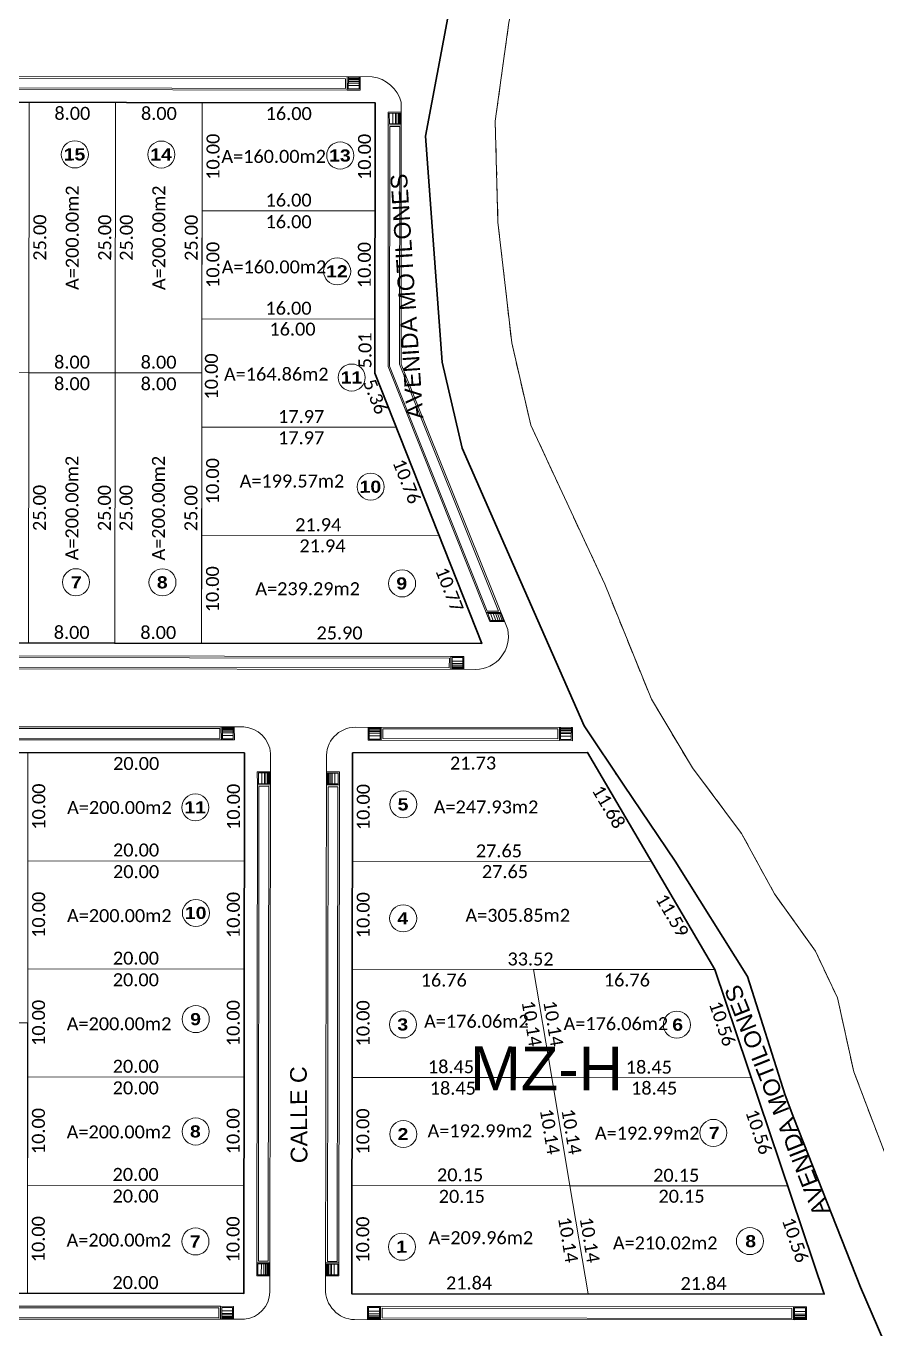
# Model space of a CAD drawing. Header units: inches. Extents: x 0 to 280406, y 0 to 9336832.
# Drawn here: x 279771.1 to 279849.7, y 9336300.8 to 9336421.3 of the extents above; entities that cross this region are included whole.
import ezdxf
from ezdxf.enums import TextEntityAlignment as Align

# ---------------------------------------------------------------- set-up
doc = ezdxf.new("R2010")
doc.units = ezdxf.units.IN
doc.header["$MEASUREMENT"] = 0
doc.linetypes.add('ACAD_ISO04W100', pattern=[30, 24, -3, 0, -3])
doc.linetypes.add('DASHED2', pattern=[0.375, 0.25, -0.125])
for name, color, linetype in [('CENTRO', 6, 'Continuous'), ('COORD', 7, 'Continuous'), ('Cotas', 7, 'Continuous'), ('textc', 255, 'Continuous')]:
    doc.layers.add(name, color=color, linetype=linetype)
for name, color, linetype, lineweight in [('circulos', 7, 'Continuous', 15), ('corte vias', 21, 'ACAD_ISO04W100', 0), ('LOTES', 1, 'Continuous', 30), ('manzanas', 5, 'Continuous', 30), ('MANZANAS-ORIGINALES', 147, 'Continuous', 9), ('MATRIZ', 5, 'Continuous', 30), ('nombre de calles', 30, 'Continuous', 30), ('numero lote', 7, 'Continuous', 20)]:
    doc.layers.add(name, color=color, linetype=linetype, lineweight=lineweight)
doc.styles.add('Legend', font='calibri.ttf')
doc.styles.add('SAMUEL', font='')
doc.styles.get("Standard").update_dxf_attribs({"font": 'arial.ttf'})
doc.styles.add('ttt', font='swissko.ttf')
doc.styles.get('SAMUEL').set_extended_font_data('Arial Black')
doc.dimstyles.get("Standard").update_dxf_attribs({"dimtxt": 0.18, "dimasz": 0.18, "dimexe": 0.18, "dimexo": 0.0625, "dimgap": 0.09, "dimtad": 0, "dimtih": 1, "dimtoh": 1, "dimdec": 4, "dimzin": 0, "dimdsep": 46, "dimtxsty": 'Standard', "dimcen": 0.09, "dimadec": 0, "dimazin": 0, "dimtfac": 1, "dimtdec": 4, "dimtofl": 0, "dimtmove": 0, "dimatfit": 3, "dimfxl": 1, "dimtolj": 1, "dimtzin": 0, "dimarcsym": 0})

# ---------------------------------------------------------------- blocks, each defined once
blk = doc.blocks.new('ACERAAA')
at = {"layer": 'corte vias', "lineweight": 20}
for p, q in [((293748.46, 9336030.31), (293748.47, 9336029.11)), ((293749.67, 9336029.12), (293749.66, 9336030.31)), ((293824.88, 9336029.12), (293824.87, 9336030.33)), ((293826.07, 9336030.33), (293826.08, 9336029.13)), ((293748.47, 9336029.11), (293749.67, 9336029.12)), ((293826.08, 9336029.13), (293824.88, 9336029.12)), ((293745.64, 9336026.25), (293744.45, 9336026.24)), ((293745.65, 9336025.05), (293745.64, 9336026.25)), ((293828.2, 9336026.18), (293829.42, 9336026.19)), ((293828.21, 9336024.98), (293828.2, 9336026.18)), ((293744.45, 9336025.04), (293745.65, 9336025.05)), ((293829.42, 9336024.99), (293828.21, 9336024.98)), ((293744.6, 9335980.77), (293745.81, 9335980.77)), ((293745.81, 9335980.77), (293745.81, 9335979.57)), ((293829.42, 9335980.77), (293828.21, 9335980.77)), ((293828.21, 9335980.77), (293828.21, 9335979.57)), ((293745.81, 9335979.57), (293744.6, 9335979.57)), ((293828.21, 9335979.57), (293829.42, 9335979.57)), ((293748.66, 9335975.55), (293748.66, 9335976.75)), ((293748.66, 9335976.75), (293749.86, 9335976.75)), ((293749.86, 9335976.75), (293749.86, 9335975.55)), ((293826.07, 9335976.75), (293824.87, 9335976.75)), ((293824.87, 9335976.75), (293824.87, 9335975.55)), ((293826.07, 9335975.55), (293826.07, 9335976.75))]:
    blk.add_line(p, q, dxfattribs=at)
at = {"layer": 'MANZANAS-ORIGINALES'}
for p, q in [((293747.26, 9336030.31), (293826.94, 9336030.33)), ((293748.56, 9336030.32), (293748.57, 9336029.21)), ((293748.56, 9336030.29), (293749.56, 9336030.3)), ((293748.56, 9336030.21), (293749.56, 9336030.22)), ((293748.56, 9336030.13), (293749.56, 9336030.14)), ((293748.56, 9336030.05), (293749.56, 9336030.06)), ((293749.57, 9336029.22), (293749.56, 9336030.31)), ((293749.67, 9336029.12), (293749.66, 9336030.31)), ((293749.81, 9336030.17), (293824.72, 9336030.17)), ((293749.82, 9336029.27), (293749.81, 9336030.17)), ((293824.72, 9336029.27), (293824.72, 9336030.18)), ((293824.88, 9336029.12), (293824.87, 9336030.33)), ((293824.88, 9336029.12), (293824.87, 9336030.33)), ((293824.88, 9336029.12), (293824.87, 9336030.33)), ((293824.98, 9336029.22), (293824.97, 9336030.33)), ((293825.97, 9336030.31), (293824.97, 9336030.3)), ((293825.97, 9336030.23), (293824.97, 9336030.22)), ((293825.97, 9336030.15), (293824.97, 9336030.14)), ((293825.97, 9336030.07), (293824.97, 9336030.06)), ((293825.97, 9336029.93), (293824.97, 9336029.92)), ((293825.97, 9336030.33), (293825.98, 9336029.23)), ((293748.56, 9336029.91), (293749.56, 9336029.92)), ((293748.56, 9336029.77), (293749.56, 9336029.78)), ((293748.57, 9336029.53), (293749.57, 9336029.54)), ((293748.57, 9336029.21), (293749.57, 9336029.22)), ((293749.67, 9336029.12), (293824.88, 9336029.12)), ((293749.82, 9336029.27), (293824.72, 9336029.27)), ((293825.97, 9336029.79), (293824.97, 9336029.78)), ((293825.98, 9336029.55), (293824.98, 9336029.54)), ((293825.98, 9336029.23), (293824.98, 9336029.22)), ((293829.42, 9335978.06), (293829.42, 9336027.87)), ((293744.6, 9335978.37), (293744.44, 9336027.23)), ((293745.54, 9336026.15), (293744.45, 9336026.14)), ((293744.45, 9336025.14), (293745.55, 9336025.15)), ((293744.47, 9336025.14), (293744.46, 9336026.14)), ((293744.55, 9336025.14), (293744.54, 9336026.14)), ((293744.63, 9336025.14), (293744.62, 9336026.14)), ((293744.71, 9336025.14), (293744.7, 9336026.14)), ((293744.85, 9336025.14), (293744.84, 9336026.14)), ((293744.99, 9336025.15), (293744.98, 9336026.15)), ((293745.23, 9336025.15), (293745.22, 9336026.15)), ((293745.55, 9336025.15), (293745.54, 9336026.15)), ((293828.3, 9336026.08), (293829.42, 9336026.09)), ((293828.3, 9336025.08), (293828.3, 9336026.08)), ((293828.62, 9336025.08), (293828.62, 9336026.08)), ((293828.86, 9336025.08), (293828.86, 9336026.08)), ((293829, 9336025.08), (293829, 9336026.08)), ((293829.14, 9336025.08), (293829.14, 9336026.08)), ((293829.22, 9336025.08), (293829.22, 9336026.08)), ((293829.3, 9336025.09), (293829.3, 9336026.09)), ((293829.38, 9336025.09), (293829.38, 9336026.09)), ((293745.65, 9336025.05), (293744.45, 9336025.04)), ((293745.5, 9336024.9), (293744.6, 9336024.89)), ((293744.74, 9335980.92), (293744.6, 9336024.89)), ((293745.5, 9336024.9), (293745.65, 9335980.92)), ((293745.65, 9336025.05), (293745.81, 9335980.77)), ((293828.21, 9336024.98), (293829.42, 9336024.99)), ((293828.21, 9335980.77), (293828.21, 9336024.98)), ((293828.23, 9336024.98), (293829.42, 9336024.99)), ((293829.42, 9336025.09), (293828.3, 9336025.08)), ((293828.36, 9336024.83), (293829.26, 9336024.84)), ((293828.36, 9335980.92), (293828.36, 9336024.83)), ((293829.26, 9335980.92), (293829.26, 9336024.84)), ((293745.81, 9335980.77), (293744.59, 9335980.77)), ((293744.59, 9335980.67), (293745.71, 9335980.67)), ((293744.63, 9335980.67), (293744.63, 9335979.67)), ((293744.71, 9335980.67), (293744.71, 9335979.67)), ((293745.65, 9335980.92), (293744.74, 9335980.92)), ((293744.79, 9335980.67), (293744.79, 9335979.67)), ((293744.87, 9335980.67), (293744.87, 9335979.67)), ((293745.01, 9335980.67), (293745.01, 9335979.67)), ((293745.15, 9335980.67), (293745.15, 9335979.67)), ((293745.39, 9335980.67), (293745.39, 9335979.67)), ((293745.71, 9335980.67), (293745.71, 9335979.67)), ((293828.21, 9335980.77), (293829.42, 9335980.77)), ((293828.23, 9335980.77), (293829.42, 9335980.77)), ((293829.42, 9335980.67), (293828.31, 9335980.67)), ((293828.31, 9335980.67), (293828.31, 9335979.67)), ((293828.36, 9335980.92), (293829.26, 9335980.92)), ((293828.63, 9335980.67), (293828.63, 9335979.67)), ((293828.87, 9335980.67), (293828.87, 9335979.67)), ((293829.01, 9335980.67), (293829.01, 9335979.67)), ((293829.15, 9335980.67), (293829.15, 9335979.67)), ((293829.23, 9335980.67), (293829.23, 9335979.67)), ((293829.31, 9335980.67), (293829.31, 9335979.67)), ((293829.39, 9335980.67), (293829.39, 9335979.67)), ((293745.71, 9335979.67), (293744.6, 9335979.67)), ((293828.31, 9335979.67), (293829.42, 9335979.67)), ((293748.76, 9335975.55), (293748.76, 9335976.65)), ((293748.76, 9335976.65), (293749.76, 9335976.65)), ((293748.76, 9335976.33), (293749.76, 9335976.33)), ((293748.76, 9335976.09), (293749.76, 9335976.09)), ((293748.76, 9335975.95), (293749.76, 9335975.95)), ((293748.76, 9335975.81), (293749.76, 9335975.81)), ((293748.76, 9335975.73), (293749.76, 9335975.73)), ((293749.76, 9335976.65), (293749.76, 9335975.55)), ((293749.86, 9335976.75), (293824.87, 9335976.75)), ((293749.86, 9335976.75), (293749.86, 9335975.55)), ((293750.01, 9335976.6), (293824.72, 9335976.6)), ((293750.01, 9335976.6), (293750.01, 9335975.7)), ((293824.72, 9335976.6), (293824.72, 9335975.7)), ((293824.72, 9335976.6), (293824.72, 9335975.7)), ((293824.87, 9335976.75), (293824.87, 9335975.55)), ((293824.87, 9335976.75), (293824.87, 9335975.55)), ((293825.97, 9335976.65), (293824.97, 9335976.65)), ((293824.97, 9335976.65), (293824.97, 9335975.55)), ((293825.97, 9335976.33), (293824.97, 9335976.33)), ((293825.97, 9335976.09), (293824.97, 9335976.09)), ((293825.97, 9335975.95), (293824.97, 9335975.95)), ((293825.97, 9335975.81), (293824.97, 9335975.81)), ((293825.97, 9335975.73), (293824.97, 9335975.73)), ((293825.97, 9335975.55), (293825.97, 9335976.65)), ((293747.46, 9335975.55), (293827.09, 9335975.55)), ((293748.76, 9335975.65), (293749.76, 9335975.65)), ((293748.76, 9335975.57), (293749.76, 9335975.57)), ((293750.01, 9335975.7), (293824.72, 9335975.7)), ((293825.97, 9335975.65), (293824.97, 9335975.65)), ((293825.97, 9335975.57), (293824.97, 9335975.57))]:
    blk.add_line(p, q, dxfattribs=at)
for centre, radius, start, end in [((293747.46, 9336027.3), 3.02, 93.7901, 181.4016), ((293826.8, 9336027.7), 2.63, 3.6928, 86.8985), ((293747.65, 9335978.6), 3.06, 184.403, 266.3125), ((293826.82, 9335978.14), 2.6, 275.921, 358.3389)]:
    blk.add_arc(centre, radius, start, end, dxfattribs=at)
blk = doc.blocks.new('ewrrt')
at = {"layer": 'corte vias', "lineweight": 20}
for p, q in [((299360.38, 9336416.94), (299360.39, 9336415.74)), ((299361.59, 9336415.75), (299361.58, 9336416.94)), ((299448.33, 9336415.74), (299448.34, 9336416.96)), ((299449.54, 9336416.96), (299449.53, 9336415.73)), ((299360.39, 9336415.74), (299361.59, 9336415.75)), ((299449.53, 9336415.73), (299448.33, 9336415.74)), ((299452.13, 9336413.71), (299453.32, 9336413.72)), ((299452.14, 9336412.51), (299452.13, 9336413.71)), ((299452.14, 9336412.51), (299452.13, 9336413.71)), ((299357.72, 9336412.51), (299356.53, 9336412.5)), ((299357.73, 9336411.31), (299357.72, 9336412.51)), ((299453.34, 9336412.52), (299452.14, 9336412.51)), ((299356.54, 9336411.3), (299357.73, 9336411.31)), ((299461.24, 9336367.44), (299461.58, 9336366.6)), ((299462.6, 9336367.44), (299461.24, 9336367.44)), ((299356.53, 9336367.03), (299357.73, 9336367.03)), ((299357.73, 9336367.03), (299357.73, 9336365.83)), ((299461.58, 9336366.6), (299462.94, 9336366.6)), ((299357.73, 9336365.83), (299356.53, 9336365.83)), ((299360.36, 9336362.17), (299360.36, 9336363.38)), ((299360.36, 9336363.38), (299361.56, 9336363.38)), ((299361.56, 9336363.38), (299361.56, 9336362.17)), ((299459.19, 9336363.37), (299457.99, 9336363.37)), ((299457.99, 9336363.37), (299457.99, 9336362.17)), ((299459.19, 9336362.17), (299459.19, 9336363.37))]:
    blk.add_line(p, q, dxfattribs=at)
at = {"layer": 'MANZANAS-ORIGINALES'}
for p, q in [((299359.18, 9336416.94), (299450.65, 9336416.96)), ((299360.48, 9336416.94), (299360.49, 9336415.84)), ((299360.49, 9336416.88), (299361.49, 9336416.88)), ((299360.49, 9336416.79), (299361.49, 9336416.79)), ((299360.49, 9336416.68), (299361.49, 9336416.68)), ((299361.49, 9336415.84), (299361.48, 9336416.94)), ((299361.59, 9336415.75), (299361.58, 9336416.94)), ((299361.74, 9336416.8), (299448.19, 9336416.79)), ((299361.74, 9336415.89), (299361.74, 9336416.8)), ((299448.19, 9336415.89), (299448.19, 9336416.79)), ((299448.33, 9336415.74), (299448.34, 9336416.96)), ((299448.33, 9336415.74), (299448.34, 9336416.96)), ((299448.43, 9336415.84), (299448.44, 9336416.96)), ((299449.44, 9336416.87), (299448.44, 9336416.87)), ((299449.44, 9336416.78), (299448.44, 9336416.78)), ((299449.44, 9336416.68), (299448.44, 9336416.68)), ((299449.44, 9336416.96), (299449.43, 9336415.84)), ((299360.49, 9336416.54), (299361.49, 9336416.54)), ((299360.49, 9336416.39), (299361.49, 9336416.39)), ((299360.49, 9336416.16), (299361.49, 9336416.16)), ((299360.49, 9336415.84), (299361.49, 9336415.84)), ((299361.59, 9336415.74), (299448.33, 9336415.74)), ((299361.74, 9336415.89), (299448.19, 9336415.89)), ((299449.44, 9336416.39), (299448.43, 9336416.39)), ((299449.43, 9336416.16), (299448.43, 9336416.16)), ((299449.43, 9336415.84), (299448.43, 9336415.84)), ((299449.44, 9336416.54), (299448.44, 9336416.54)), ((299453.34, 9336390.41), (299453.32, 9336414.62)), ((299356.52, 9336365), (299356.53, 9336414.07)), ((299452.23, 9336413.61), (299453.32, 9336413.62)), ((299452.24, 9336412.61), (299452.23, 9336413.61)), ((299452.56, 9336412.61), (299452.55, 9336413.61)), ((299452.8, 9336412.61), (299452.79, 9336413.61)), ((299452.94, 9336412.62), (299452.93, 9336413.62)), ((299453.08, 9336412.62), (299453.07, 9336413.62)), ((299453.16, 9336412.62), (299453.15, 9336413.62)), ((299453.24, 9336412.62), (299453.23, 9336413.62)), ((299453.32, 9336412.62), (299453.31, 9336413.62)), ((299357.62, 9336412.41), (299356.53, 9336412.4)), ((299356.55, 9336411.4), (299356.54, 9336412.4)), ((299356.63, 9336411.4), (299356.62, 9336412.4)), ((299356.71, 9336411.4), (299356.7, 9336412.4)), ((299356.79, 9336411.4), (299356.78, 9336412.4)), ((299356.93, 9336411.4), (299356.92, 9336412.4)), ((299357.07, 9336411.4), (299357.06, 9336412.4)), ((299357.31, 9336411.4), (299357.3, 9336412.4)), ((299357.63, 9336411.41), (299357.62, 9336412.41)), ((299452.14, 9336412.51), (299453.34, 9336412.52)), ((299452.14, 9336390.18), (299452.14, 9336412.51)), ((299453.33, 9336412.62), (299452.24, 9336412.61)), ((299356.53, 9336411.4), (299357.63, 9336411.41)), ((299357.73, 9336411.31), (299356.54, 9336411.3)), ((299357.59, 9336411.14), (299356.68, 9336411.13)), ((299357.73, 9336367.03), (299357.73, 9336411.31)), ((299461.24, 9336367.44), (299452.14, 9336390.18)), ((299461.33, 9336367.56), (299452.29, 9336390.21)), ((299463.24, 9336365.87), (299453.34, 9336390.41)), ((299462.38, 9336367.56), (299461.33, 9336367.56)), ((299461.39, 9336367.34), (299461.64, 9336366.7)), ((299462.64, 9336367.34), (299461.39, 9336367.34)), ((299461.63, 9336367.34), (299461.88, 9336366.7)), ((299461.88, 9336367.34), (299462.13, 9336366.7)), ((299462.1, 9336367.34), (299462.35, 9336366.7)), ((299462.28, 9336367.34), (299462.53, 9336366.7)), ((299462.46, 9336367.34), (299462.71, 9336366.7)), ((299462.59, 9336367.34), (299462.84, 9336366.7)), ((299357.73, 9336367.03), (299356.52, 9336367.03)), ((299356.52, 9336366.93), (299357.63, 9336366.93)), ((299356.55, 9336366.93), (299356.55, 9336365.93)), ((299356.63, 9336366.93), (299356.63, 9336365.93)), ((299356.71, 9336366.93), (299356.71, 9336365.93)), ((299356.79, 9336366.93), (299356.79, 9336365.93)), ((299356.93, 9336366.93), (299356.93, 9336365.93)), ((299357.07, 9336366.93), (299357.07, 9336365.93)), ((299357.31, 9336366.93), (299357.31, 9336365.93)), ((299357.63, 9336366.93), (299357.63, 9336365.93)), ((299461.64, 9336366.7), (299462.9, 9336366.7)), ((299357.63, 9336365.93), (299356.52, 9336365.93)), ((299360.46, 9336362.17), (299360.46, 9336363.28)), ((299360.46, 9336363.28), (299361.46, 9336363.28)), ((299360.46, 9336362.96), (299361.46, 9336362.96)), ((299360.46, 9336362.72), (299361.46, 9336362.72)), ((299360.46, 9336362.58), (299361.46, 9336362.58)), ((299361.46, 9336363.28), (299361.46, 9336362.17)), ((299361.56, 9336363.38), (299361.56, 9336362.18)), ((299361.56, 9336363.38), (299361.56, 9336362.18)), ((299361.56, 9336363.38), (299457.99, 9336363.37)), ((299457.84, 9336363.22), (299457.84, 9336362.32)), ((299457.99, 9336363.37), (299457.99, 9336362.17)), ((299457.99, 9336363.37), (299457.99, 9336362.17)), ((299459.09, 9336363.27), (299458.09, 9336363.27)), ((299458.09, 9336363.27), (299458.09, 9336362.17)), ((299459.09, 9336362.95), (299458.09, 9336362.95)), ((299459.09, 9336362.71), (299458.09, 9336362.71)), ((299459.09, 9336362.57), (299458.09, 9336362.57)), ((299459.09, 9336362.17), (299459.09, 9336363.27)), ((299460.3, 9336362.17), (299359.19, 9336362.17)), ((299360.46, 9336362.44), (299361.46, 9336362.44)), ((299360.46, 9336362.36), (299361.46, 9336362.36)), ((299360.46, 9336362.28), (299361.46, 9336362.28)), ((299360.46, 9336362.2), (299361.46, 9336362.2)), ((299459.09, 9336362.43), (299458.09, 9336362.43)), ((299459.09, 9336362.35), (299458.09, 9336362.35)), ((299459.09, 9336362.27), (299458.09, 9336362.27)), ((299459.09, 9336362.19), (299458.09, 9336362.19))]:
    blk.add_line(p, q, dxfattribs=at)
blk.add_lwpolyline([(299462.38, 9336367.56), (299453.19, 9336390.39), (299453.19, 9336412.36), (299452.29, 9336412.36), (299452.29, 9336390.21)], dxfattribs=at)
for points in [[(299357.59, 9336411.13), (299357.59, 9336367.21), (299356.68, 9336367.21), (299356.68, 9336411.13)], [(299457.84, 9336362.32), (299361.72, 9336362.33), (299361.72, 9336363.22), (299457.84, 9336363.22)]]:
    blk.add_lwpolyline(points, close=True, dxfattribs=at)
for centre, radius, start, end in [((299359.24, 9336414.23), 2.72, 91.217, 183.2932), ((299450.21, 9336413.77), 3.23, 15.3942, 82.0565), ((299359.24, 9336364.9), 2.73, 177.9362, 268.9658), ((299460.22, 9336365.25), 3.08, 271.5089, 11.6581)]:
    blk.add_arc(centre, radius, start, end, dxfattribs=at)
blk = doc.blocks.new('*D18')
at = {"layer": 'COORD', "color": 0, "lineweight": -2, "transparency": 16777216}
blk.add_line((279900, 9336616.04), (279900, 9336600.44), dxfattribs=at)
at = {"layer": 'Defpoints', "color": 0, "transparency": 16777216}
for p in [(279900, 9336616.1), (279900, 9336615.1), (0, 0)]:
    blk.add_point(p, dxfattribs=at)
at = {"layer": 'COORD', "color": 0, "lineweight": 0, "transparency": 16777216, "insert": (279897.47, 9336607.27), "char_height": 3, "attachment_point": 5, "rotation": 90}
blk.add_mtext('\\A1;279900', dxfattribs=at)
blk = doc.blocks.new('*D24')
at = {"layer": 'COORD', "color": 0, "lineweight": -2, "transparency": 16777216}
blk.add_line((279995.36, 9336300), (279977.48, 9336300), dxfattribs=at)
at = {"layer": 'Defpoints', "color": 0, "transparency": 16777216}
for p in [(279994.42, 9336300), (279995.42, 9336300), (0, 0)]:
    blk.add_point(p, dxfattribs=at)
at = {"layer": 'COORD', "color": 0, "lineweight": 0, "transparency": 16777216, "insert": (279985.45, 9336302.53), "char_height": 3, "attachment_point": 5}
blk.add_mtext('\\A1;9336300', dxfattribs=at)
blk = doc.blocks.new('*D26')
at = {"layer": 'COORD', "color": 0, "lineweight": -2, "transparency": 16777216}
blk.add_line((279995.36, 9336450), (279977.48, 9336450), dxfattribs=at)
at = {"layer": 'Defpoints', "color": 0, "transparency": 16777216}
for p in [(279994.42, 9336450), (279995.42, 9336450), (0, 0)]:
    blk.add_point(p, dxfattribs=at)
at = {"layer": 'COORD', "color": 0, "lineweight": 0, "transparency": 16777216, "insert": (279985.45, 9336452.53), "char_height": 3, "attachment_point": 5}
blk.add_mtext('\\A1;9336450', dxfattribs=at)
blk = doc.blocks.new('*D28')
at = {"layer": 'COORD', "color": 0, "lineweight": -2, "transparency": 16777216}
blk.add_line((279995.36, 9336600), (279977.48, 9336600), dxfattribs=at)
at = {"layer": 'Defpoints', "color": 0, "transparency": 16777216}
for p in [(279994.42, 9336600), (279995.42, 9336600), (0, 0)]:
    blk.add_point(p, dxfattribs=at)
at = {"layer": 'COORD', "color": 0, "lineweight": 0, "transparency": 16777216, "insert": (279985.45, 9336602.53), "char_height": 3, "attachment_point": 5}
blk.add_mtext('\\A1;9336600', dxfattribs=at)

msp = doc.modelspace()

# ---------------------------------------------------------------- linework, layer by layer
at = {"layer": 'CENTRO', "color": 0, "lineweight": 5}
msp.add_lwpolyline([(280296.38, 9336613.71), (279821.27, 9336485.04), (279821.76, 9336469.54), (279822.26, 9336455.1), (279822.02, 9336448.01), (279821, 9336441.66), (279818.22, 9336432.54), (279815.68, 9336421.64), (279814.42, 9336412.52), (279814.67, 9336403.17), (279815.94, 9336392.01), (279817.71, 9336384.4), (279824.54, 9336369.71), (279828.85, 9336359.06), (279832.65, 9336352.73), (279837.19, 9336346.65), (279840.23, 9336341.07), (279844.03, 9336335.75), (279846.06, 9336331.44), (279847.57, 9336324.6), (279850.86, 9336315.98)], dxfattribs=at)
at = {"layer": 'CENTRO', "color": 0, "linetype": 'DASHED2', "lineweight": 5, "ltscale": 5}
msp.add_lwpolyline([(280296.38, 9336613.71), (279821.27, 9336485.04), (279821.76, 9336469.54), (279822.26, 9336455.1), (279822.02, 9336448.01), (279821, 9336441.66), (279818.22, 9336432.54), (279815.68, 9336421.64), (279814.42, 9336412.52), (279814.67, 9336403.17), (279815.94, 9336392.01), (279817.71, 9336384.4), (279824.54, 9336369.71), (279828.85, 9336359.06), (279832.65, 9336352.73), (279837.19, 9336346.65), (279840.23, 9336341.07), (279844.03, 9336335.75), (279846.06, 9336331.44), (279847.57, 9336324.6), (279850.86, 9336315.98)], dxfattribs=at)
at = {"layer": 'circulos', "color": 250}
for centre in [(279775.56, 9336409.44), (279783.56, 9336409.43), (279800.09, 9336409.34), (279799.81, 9336398.63), (279801.15, 9336388.81), (279802.91, 9336378.71), (279775.66, 9336369.88), (279783.66, 9336369.87), (279805.81, 9336369.77), (279805.92, 9336349.34), (279786.7, 9336349.06), (279786.75, 9336339.29), (279805.91, 9336338.8), (279786.74, 9336329.48), (279805.9, 9336328.99), (279831.21, 9336328.96), (279786.73, 9336319.09), (279805.92, 9336318.85), (279834.58, 9336318.96), (279786.71, 9336308.92), (279805.8, 9336308.43), (279837.96, 9336308.95)]:
    msp.add_circle(centre, 1.25, dxfattribs=at)
at = {"layer": 'corte vias', "lineweight": 20}
for p, q in [((279802.67, 9336356.47), (279802.68, 9336355.27)), ((279803.88, 9336355.27), (279803.87, 9336356.47)), ((279820.35, 9336355.24), (279820.36, 9336356.45)), ((279821.56, 9336356.45), (279821.55, 9336355.23)), ((279802.68, 9336355.27), (279803.88, 9336355.27)), ((279821.55, 9336355.23), (279820.35, 9336355.24)), ((279800.01, 9336352.34), (279798.82, 9336352.34)), ((279800.01, 9336351.14), (279800.01, 9336352.34)), ((279798.82, 9336351.14), (279800.01, 9336351.14)), ((279798.76, 9336306.93), (279799.96, 9336306.93)), ((279799.96, 9336306.93), (279799.96, 9336305.73)), ((279799.96, 9336305.73), (279798.75, 9336305.73)), ((279802.62, 9336301.7), (279802.62, 9336302.91)), ((279802.62, 9336302.91), (279803.82, 9336302.9)), ((279803.82, 9336302.9), (279803.82, 9336301.7)), ((279843.19, 9336302.87), (279841.99, 9336302.87)), ((279841.99, 9336302.87), (279841.99, 9336301.66)), ((279843.19, 9336301.66), (279843.19, 9336302.87))]:
    msp.add_line(p, q, dxfattribs=at)
at = {"layer": 'LOTES', "lineweight": 13, "flags": 128}
for points in [[(279763.33, 9336414.26), (279771.33, 9336414.25), (279771.3, 9336389.25), (279763.3, 9336389.26)], [(279771.33, 9336414.25), (279779.33, 9336414.24), (279779.3, 9336389.24), (279771.3, 9336389.25)], [(279779.33, 9336414.24), (279787.33, 9336414.23), (279787.3, 9336389.23), (279779.3, 9336389.24)], [(279787.33, 9336414.23), (279803.33, 9336414.21), (279803.32, 9336404.21), (279787.32, 9336404.23)], [(279787.32, 9336404.23), (279803.32, 9336404.21), (279803.31, 9336394.21), (279787.31, 9336394.23)], [(279787.31, 9336394.23), (279803.31, 9336394.21), (279803.3, 9336389.2), (279805.27, 9336384.22), (279787.3, 9336384.23)], [(279763.3, 9336389.26), (279771.3, 9336389.25), (279771.27, 9336364.25), (279763.27, 9336364.26)], [(279771.3, 9336389.25), (279779.3, 9336389.24), (279779.27, 9336364.24), (279771.27, 9336364.25)], [(279779.3, 9336389.24), (279787.3, 9336389.23), (279787.27, 9336364.23), (279779.27, 9336364.24)], [(279787.3, 9336384.23), (279805.27, 9336384.22), (279809.22, 9336374.21), (279787.29, 9336374.23)], [(279809.22, 9336374.21), (279787.29, 9336374.23), (279787.27, 9336364.23), (279813.17, 9336364.2)], [(279763.23, 9336354.14), (279771.23, 9336354.13), (279771.2, 9336329.13), (279763.2, 9336329.14)], [(279771.23, 9336354.13), (279791.23, 9336354.1), (279791.22, 9336344.1), (279771.22, 9336344.13)], [(279828.86, 9336344.07), (279822.96, 9336354.15), (279801.23, 9336354.09), (279801.21, 9336344.09)], [(279771.22, 9336344.13), (279791.22, 9336344.1), (279791.21, 9336334.1), (279771.21, 9336334.13)], [(279801.21, 9336344.09), (279801.2, 9336334.09), (279834.72, 9336334.07), (279828.86, 9336344.07)], [(279771.21, 9336334.13), (279791.21, 9336334.1), (279791.19, 9336324.1), (279771.19, 9336324.13)], [(279801.2, 9336334.09), (279817.96, 9336334.08), (279819.64, 9336324.08), (279801.19, 9336324.09)], [(279817.96, 9336334.08), (279834.72, 9336334.07), (279838.09, 9336324.06), (279819.64, 9336324.08)], [(279763.2, 9336329.14), (279771.2, 9336329.13), (279771.17, 9336304.13), (279763.17, 9336304.14)], [(279771.19, 9336324.13), (279791.19, 9336324.1), (279791.18, 9336314.1), (279771.18, 9336314.13)], [(279801.19, 9336324.09), (279819.64, 9336324.08), (279821.32, 9336314.08), (279801.18, 9336314.09)], [(279819.64, 9336324.08), (279838.09, 9336324.06), (279841.47, 9336314.06), (279821.32, 9336314.08)], [(279771.18, 9336314.13), (279791.18, 9336314.1), (279791.17, 9336304.1), (279771.17, 9336304.13)], [(279801.18, 9336314.09), (279821.32, 9336314.08), (279823, 9336304.07), (279801.16, 9336304.09)], [(279821.32, 9336314.08), (279841.47, 9336314.06), (279844.84, 9336304.05), (279823, 9336304.07)]]:
    msp.add_lwpolyline(points, close=True, dxfattribs=at)
at = {"layer": 'manzanas'}
for points in [[(279711.27, 9336364.32), (279711.33, 9336414.32), (279803.33, 9336414.21), (279803.3, 9336389.2), (279813.17, 9336364.2)], [(279711.23, 9336354.2), (279711.17, 9336304.2), (279791.17, 9336304.1), (279791.23, 9336354.1)], [(279801.23, 9336354.09), (279801.16, 9336304.09), (279844.84, 9336304.05), (279834.72, 9336334.07), (279822.96, 9336354.15)]]:
    msp.add_lwpolyline(points, close=True, dxfattribs=at)
at = {"layer": 'MANZANAS-ORIGINALES'}
for p, q in [((279801.47, 9336356.47), (279821.56, 9336356.45)), ((279802.77, 9336356.47), (279802.78, 9336355.37)), ((279803.78, 9336355.37), (279803.77, 9336356.47)), ((279803.88, 9336355.27), (279803.87, 9336356.47)), ((279820.35, 9336355.24), (279820.36, 9336356.45)), ((279820.35, 9336355.24), (279820.36, 9336356.45)), ((279820.45, 9336355.33), (279820.46, 9336356.45)), ((279821.46, 9336356.45), (279821.45, 9336355.33)), ((279802.77, 9336356.41), (279803.77, 9336356.4)), ((279802.78, 9336356.32), (279803.78, 9336356.31)), ((279802.78, 9336356.21), (279803.78, 9336356.21)), ((279802.78, 9336356.07), (279803.78, 9336356.07)), ((279802.78, 9336355.92), (279803.78, 9336355.92)), ((279802.78, 9336355.69), (279803.78, 9336355.69)), ((279802.78, 9336355.37), (279803.78, 9336355.37)), ((279803.88, 9336355.27), (279820.35, 9336355.24)), ((279804.02, 9336356.33), (279820.21, 9336356.31)), ((279804.03, 9336355.42), (279804.02, 9336356.33)), ((279804.03, 9336355.42), (279820.21, 9336355.4)), ((279820.21, 9336355.4), (279820.21, 9336356.31)), ((279821.45, 9336355.33), (279820.45, 9336355.33)), ((279821.46, 9336356.37), (279820.46, 9336356.37)), ((279821.46, 9336356.28), (279820.46, 9336356.28)), ((279821.46, 9336356.17), (279820.46, 9336356.17)), ((279821.46, 9336356.03), (279820.46, 9336356.03)), ((279821.46, 9336355.88), (279820.46, 9336355.88)), ((279821.46, 9336355.65), (279820.46, 9336355.65)), ((279798.74, 9336304.43), (279798.82, 9336353.6)), ((279799.91, 9336352.24), (279798.82, 9336352.24)), ((279798.83, 9336351.24), (279798.83, 9336352.24)), ((279798.91, 9336351.24), (279798.91, 9336352.24)), ((279798.99, 9336351.24), (279798.99, 9336352.24)), ((279799.07, 9336351.24), (279799.07, 9336352.24)), ((279799.21, 9336351.24), (279799.21, 9336352.24)), ((279799.35, 9336351.24), (279799.35, 9336352.24)), ((279799.59, 9336351.24), (279799.59, 9336352.24)), ((279799.91, 9336351.24), (279799.91, 9336352.24)), ((279825.24, 9336352.72), (279825.6, 9336352.06)), ((279798.82, 9336351.24), (279799.91, 9336351.24)), ((279800.01, 9336351.14), (279798.82, 9336351.14)), ((279798.91, 9336307.07), (279798.97, 9336350.97)), ((279799.87, 9336350.97), (279798.97, 9336350.97)), ((279799.82, 9336307.07), (279799.87, 9336350.97)), ((279799.95, 9336306.79), (279800.01, 9336351.14)), ((279799.82, 9336307.07), (279798.91, 9336307.07)), ((279799.86, 9336305.83), (279798.75, 9336305.83)), ((279799.96, 9336306.93), (279798.76, 9336306.93)), ((279798.76, 9336306.83), (279799.86, 9336306.83)), ((279798.78, 9336306.83), (279798.78, 9336305.83)), ((279798.86, 9336306.83), (279798.86, 9336305.83)), ((279798.94, 9336306.83), (279798.94, 9336305.83)), ((279799.02, 9336306.83), (279799.02, 9336305.83)), ((279799.16, 9336306.83), (279799.16, 9336305.83)), ((279799.3, 9336306.83), (279799.3, 9336305.83)), ((279799.54, 9336306.83), (279799.54, 9336305.83)), ((279799.86, 9336306.83), (279799.86, 9336305.83)), ((279802.72, 9336301.7), (279802.72, 9336302.81)), ((279802.72, 9336302.81), (279803.72, 9336302.8)), ((279802.72, 9336302.49), (279803.72, 9336302.48)), ((279802.72, 9336302.25), (279803.72, 9336302.24)), ((279803.72, 9336302.8), (279803.72, 9336301.7)), ((279803.82, 9336302.9), (279841.99, 9336302.87)), ((279803.82, 9336302.9), (279803.82, 9336301.7)), ((279803.82, 9336302.9), (279803.82, 9336301.7)), ((279803.97, 9336302.75), (279841.84, 9336302.71)), ((279803.97, 9336302.75), (279803.97, 9336301.85)), ((279841.84, 9336302.71), (279841.84, 9336301.81)), ((279841.84, 9336302.71), (279841.84, 9336301.81)), ((279841.99, 9336302.87), (279841.99, 9336301.67)), ((279841.99, 9336302.86), (279841.99, 9336301.66)), ((279843.09, 9336302.77), (279842.09, 9336302.77)), ((279842.09, 9336302.77), (279842.09, 9336301.66)), ((279843.09, 9336302.45), (279842.09, 9336302.45)), ((279843.09, 9336302.21), (279842.09, 9336302.21)), ((279843.09, 9336301.66), (279843.09, 9336302.77)), ((279801.42, 9336301.7), (279842.09, 9336301.66)), ((279802.72, 9336302.11), (279803.72, 9336302.1)), ((279802.72, 9336301.97), (279803.72, 9336301.96)), ((279802.72, 9336301.89), (279803.72, 9336301.88)), ((279802.72, 9336301.81), (279803.72, 9336301.8)), ((279802.72, 9336301.73), (279803.72, 9336301.72)), ((279803.97, 9336301.85), (279841.84, 9336301.81)), ((279843.09, 9336302.07), (279842.09, 9336302.07)), ((279843.09, 9336301.93), (279842.09, 9336301.93)), ((279843.09, 9336301.85), (279842.09, 9336301.85)), ((279843.09, 9336301.77), (279842.09, 9336301.77)), ((279843.09, 9336301.69), (279842.09, 9336301.69))]:
    msp.add_line(p, q, dxfattribs=at)
for centre, radius, start, end in [((279801.53, 9336353.76), 2.72, 91.1477, 183.2239), ((279801.47, 9336304.43), 2.73, 177.8669, 268.8966)]:
    msp.add_arc(centre, radius, start, end, dxfattribs=at)
at = {"layer": 'MATRIZ'}
msp.add_lwpolyline([(279857.3, 9336283.58), (279848.18, 9336304.68), (279842.02, 9336320.33), (279841.22, 9336322.46), (279837.74, 9336333.41), (279831.06, 9336344.08), (279826.32, 9336351.11), (279822.64, 9336356.6), (279816.11, 9336371.45), (279811.36, 9336382.28), (279809.51, 9336390.22), (279807.96, 9336411.14), (279811.8, 9336431.48)], dxfattribs=at)

# ---------------------------------------------------------------- block references
at = {"rotation": 359.9307389415724}
for name, p in [('ewrrt', (-30933.55, 368.46)), ('ACERAAA', (-25321.26, 688.18))]:
    msp.add_blockref(name, p, dxfattribs=at)

# ---------------------------------------------------------------- texts
at = {"layer": 'Cotas', "style": 'Legend'}
for s, rotation, p in [('8.00', 359.9307, (279775.33, 9336413.24)), ('8.00', 359.9307, (279783.33, 9336413.23)), ('16.00', 359.9307, (279795.33, 9336413.22)), ('10.00', 89.9307, (279788.33, 9336409.23)), ('10.00', 89.9307, (279802.33, 9336409.21)), ('A=200.00m2', 90, (279775.32, 9336401.74)), ('A=200.00m2', 90, (279783.32, 9336401.73)), ('16.00', 359.9307, (279795.32, 9336405.22)), ('25.00', 89.9307, (279772.32, 9336401.75)), ('25.00', 89.9307, (279778.32, 9336401.74)), ('25.00', 89.9307, (279780.32, 9336401.74)), ('25.00', 89.9307, (279786.32, 9336401.73)), ('16.00', 359.9307, (279795.32, 9336403.22)), ('10.00', 89.9307, (279788.32, 9336399.23)), ('10.00', 89.9307, (279802.32, 9336399.21)), ('16.00', 359.9307, (279795.31, 9336395.22)), ('16.00', 359.9307, (279795.68, 9336393.29)), ('5.01', 89.9337, (279802.38, 9336391.32)), ('8.00', 359.9307, (279775.3, 9336390.24)), ('8.00', 359.9307, (279783.3, 9336390.23)), ('10.00', 89.9307, (279788.18, 9336388.91)), ('8.00', 359.9307, (279775.3, 9336388.24)), ('8.00', 359.9307, (279783.3, 9336388.23)), ('5.36', 291.5411, (279803.35, 9336387.05)), ('17.97', 359.9581, (279796.48, 9336385.2)), ('17.97', 359.9581, (279796.48, 9336383.24)), ('A=200.00m2', 90, (279775.29, 9336376.74)), ('A=200.00m2', 90, (279783.29, 9336376.73)), ('10.00', 89.9307, (279788.29, 9336379.23)), ('10.76', 291.5406, (279806.25, 9336379.21)), ('25.00', 89.9307, (279772.29, 9336376.75)), ('25.00', 89.9307, (279778.29, 9336376.74)), ('25.00', 89.9307, (279780.29, 9336376.74)), ('25.00', 89.9307, (279786.29, 9336376.73)), ('21.94', 359.9531, (279798.06, 9336375.2)), ('21.94', 359.9531, (279798.45, 9336373.24)), ('10.00', 89.9307, (279788.28, 9336369.23)), ('10.77', 291.5403, (279810.2, 9336369.21)), ('8.00', 359.9307, (279775.27, 9336365.24)), ('8.00', 359.9307, (279783.27, 9336365.23)), ('25.90', 359.9307, (279800.03, 9336365.19)), ('20.00', 359.9307, (279781.23, 9336353.12)), ('21.73', 0.149, (279812.37, 9336353.16)), ('10.00', 89.9307, (279772.22, 9336349.13)), ('10.00', 89.9307, (279790.22, 9336349.11)), ('10.00', 89.9307, (279802.22, 9336349.09)), ('11.68', 300.3617, (279824.91, 9336349.11)), ('20.00', 359.9307, (279781.22, 9336345.12)), ('27.65', 359.9566, (279814.76, 9336345.04)), ('20.00', 359.9307, (279781.22, 9336343.12)), ('27.65', 359.9566, (279815.32, 9336343.12)), ('10.00', 89.9307, (279772.21, 9336339.13)), ('10.00', 89.9307, (279790.21, 9336339.11)), ('10.00', 89.9307, (279802.21, 9336339.09)), ('11.59', 300.3487, (279830.79, 9336339.07)), ('20.00', 359.9307, (279781.21, 9336335.12)), ('33.52', 359.9566, (279817.68, 9336335.04)), ('20.00', 359.9307, (279781.2, 9336333.12)), ('16.76', 359.9566, (279809.66, 9336333.09)), ('16.76', 359.9566, (279826.59, 9336333.1)), ('10.00', 89.9307, (279772.2, 9336329.13)), ('10.00', 89.9307, (279790.2, 9336329.11)), ('10.00', 89.9307, (279802.2, 9336329.09)), ('10.14', 279.539, (279817.8, 9336329.08)), ('10.14', 279.5401, (279819.8, 9336329.08)), ('10.56', 288.6368, (279835.41, 9336329.07)), ('20.00', 359.9307, (279781.19, 9336325.12)), ('18.45', 359.9566, (279810.33, 9336325.08)), ('18.45', 359.9566, (279828.62, 9336325.04)), ('20.00', 359.9307, (279781.19, 9336323.12)), ('18.45', 359.9566, (279810.5, 9336323.09)), ('18.45', 359.9567, (279829.11, 9336323.1)), ('10.00', 89.9307, (279772.19, 9336319.13)), ('10.00', 89.9307, (279790.19, 9336319.11)), ('10.00', 89.9307, (279802.18, 9336319.09)), ('10.14', 279.539, (279819.48, 9336319.08)), ('10.14', 279.5412, (279821.48, 9336319.08)), ('10.56', 288.6368, (279838.78, 9336319.06)), ('20.00', 359.9307, (279781.18, 9336315.12)), ('20.15', 359.9566, (279811.17, 9336315.08)), ('20.15', 359.9566, (279831.15, 9336315.04)), ('20.00', 359.9307, (279781.18, 9336313.12)), ('20.15', 359.9566, (279811.33, 9336313.09)), ('20.15', 359.9566, (279831.64, 9336313.1)), ('10.00', 89.9307, (279772.18, 9336309.13)), ('10.00', 89.9307, (279790.18, 9336309.11)), ('10.00', 89.9307, (279802.17, 9336309.09)), ('10.14', 279.5401, (279821.16, 9336309.08)), ('10.14', 279.5401, (279823.16, 9336309.07)), ('10.56', 288.6368, (279842.16, 9336309.06)), ('20.00', 359.9307, (279781.17, 9336305.12)), ('21.84', 359.9477, (279812, 9336305.08)), ('21.84', 359.9477, (279833.68, 9336305.03))]:
    msp.add_text(s, height=1.2, rotation=rotation, dxfattribs=at).set_placement(p, align=Align.MIDDLE_CENTER)
for s, p in [('A=160.00m2', (279793.94, 9336409.26)), ('A=160.00m2', (279793.97, 9336399.04)), ('A=164.86m2', (279794.18, 9336389.12)), ('A=199.57m2', (279795.63, 9336379.24)), ('A=239.29m2', (279797.08, 9336369.28)), ('A=200.00m2', (279779.68, 9336349.05)), ('A=247.93m2', (279813.57, 9336349.1)), ('A=200.00m2', (279779.67, 9336339.05)), ('A=305.85m2', (279816.5, 9336339.08)), ('A=176.06m2', (279812.68, 9336329.28)), ('A=200.00m2', (279779.65, 9336329.05)), ('A=176.06m2', (279825.57, 9336329.06)), ('A=200.00m2', (279779.64, 9336319.05)), ('A=192.99m2', (279813, 9336319.15)), ('A=192.99m2', (279828.47, 9336318.94)), ('A=200.00m2', (279779.63, 9336309.05)), ('A=209.96m2', (279813.09, 9336309.27)), ('A=210.02m2', (279830.13, 9336308.78))]:
    msp.add_text(s, height=1.2, dxfattribs=at).set_placement(p, align=Align.MIDDLE_CENTER)
at = {"layer": 'nombre de calles', "color": 0}
for s, rotation, p in [('AVENIDA MOTILONES', 93.8262, (279807.77, 9336385.04)), ('AVENIDA MOTILONES', 111.5525, (279845.34, 9336311.67)), ('CALLE C', 90.4394, (279797.06, 9336316.16))]:
    msp.add_text(s, height=1.54, rotation=rotation, dxfattribs=at).set_placement(p)
at = {"layer": 'numero lote', "color": 0, "lineweight": 9, "style": 'SAMUEL'}
for s, height, p in [('15', 1.122, (279775.53, 9336408.88)), ('14', 1.122, (279783.53, 9336408.87)), ('13', 1.122, (279800.06, 9336408.78)), ('12', 1.122, (279799.78, 9336398.07)), ('11', 1.122, (279801.13, 9336388.25)), ('10', 1.122, (279802.88, 9336378.15)), ('7', 1.12, (279775.7, 9336369.32)), ('8', 1.12, (279783.64, 9336369.31)), ('9', 1.12, (279805.78, 9336369.21)), ('11', 1.122, (279786.68, 9336348.5)), ('5', 1.12, (279805.9, 9336348.78)), ('10', 1.122, (279786.73, 9336338.74)), ('4', 1.12, (279805.88, 9336338.25)), ('9', 1.12, (279786.72, 9336328.92)), ('3', 1.12, (279805.87, 9336328.43)), ('6', 1.12, (279831.28, 9336328.41)), ('8', 1.12, (279786.7, 9336318.54)), ('2', 1.12, (279805.89, 9336318.29)), ('7', 1.12, (279834.66, 9336318.4)), ('7', 1.12, (279786.69, 9336308.36)), ('8', 1.12, (279838.03, 9336308.39)), ('1', 1.12, (279805.77, 9336307.87))]:
    msp.add_text(s, height=height, rotation=0.2127, dxfattribs=at).set_placement(p, align=Align.CENTER)
at = {"layer": 'textc', "color": 6, "lineweight": 13, "style": 'ttt'}
msp.add_text('MZ-H', height=4.054, rotation=359.9307, dxfattribs=at).set_placement((279812.07, 9336322.9))

# ---------------------------------------------------------------- dimensions: what is measured, and where the dimension line sits
at = {"layer": 'COORD', "lineweight": 0}
for feature_location, offset, dtype, picture, middle in [((279900, 9336616.1), (0, -1), 1, '*D18', (279897.47, 9336607.27)), ((279995.42, 9336600), (-1, 0), 0, '*D28', (279985.45, 9336602.53)), ((279995.42, 9336450), (-1, 0), 0, '*D26', (279985.45, 9336452.53)), ((279995.42, 9336300), (-1, 0), 0, '*D24', (279985.45, 9336302.53))]:
    dim = msp.add_ordinate_dim(feature_location=feature_location, offset=offset, dtype=dtype, origin=(0, 0), dimstyle='Standard', override={"dimtxt": 3, "dimgap": 1, "dimtad": 1, "dimdec": 0}, dxfattribs=at)
    dim.commit()
    dim.dimension.update_dxf_attribs({"geometry": picture, "text_midpoint": middle})

doc.saveas('drawing.dxf')
